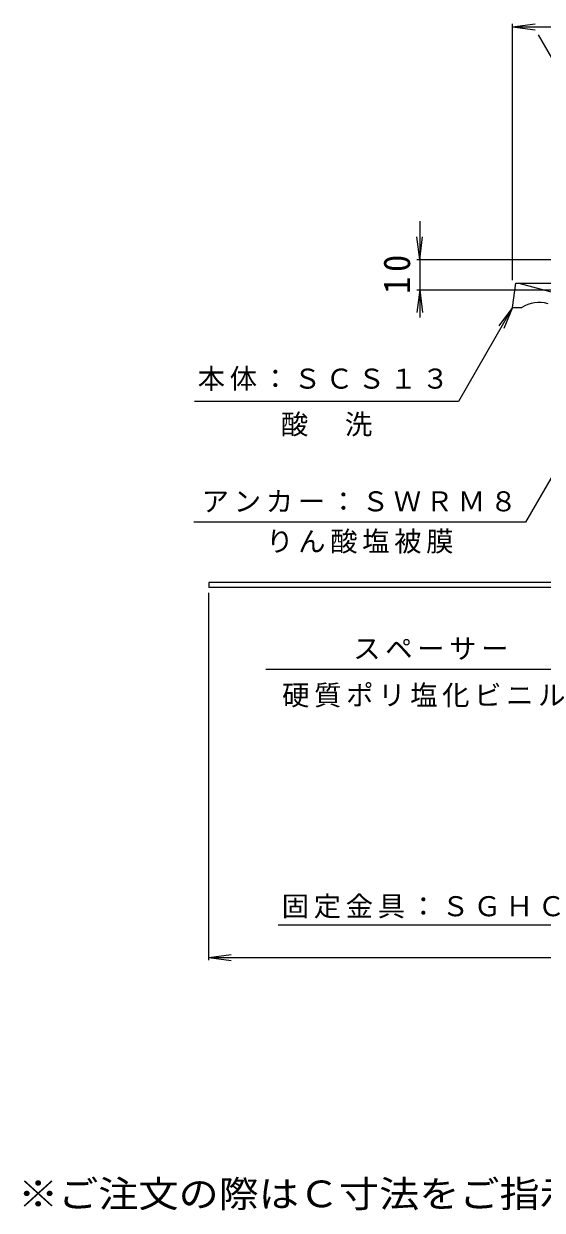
# Model space of a CAD drawing. Units: millimetres, scale not verified. Extents: x -286 to 225, y -347 to 391.
# Drawn here: x -286.2 to -115.6, y -279.6 to 110.5 of the extents above; entities that cross this region are included whole.
import ezdxf
from ezdxf.enums import TextEntityAlignment as Align

# ---------------------------------------------------------------- set-up
doc = ezdxf.new("R2010")
doc.units = ezdxf.units.MM
doc.header["$LTSCALE"] = 3
for name, color, linetype, lineweight in [('0-0_通り芯', 3, 'Continuous', 9), ('0-4_その他', 7, 'Continuous', 9), ('0-5_寸法', 7, 'Continuous', 9), ('0-A', 2, 'Continuous', 9)]:
    doc.layers.add(name, color=color, linetype=linetype, lineweight=lineweight)
doc.layers.add('F-5_F-5ﾚｲﾔ', color=6, linetype='Continuous')
doc.styles.add('ＭＳ ゴシック', font='')
doc.styles.get('ＭＳ ゴシック').set_extended_font_data('MS Gothic')

msp = doc.modelspace()

# ---------------------------------------------------------------- linework, layer by layer
at = {"layer": '0-0_通り芯'}
for p, q in [((-125.376, 17.17), (-124.376, 25.17)), ((-124.376, 25.17), (-99.369, 25.17)), ((-123.376, 25.17), (-111.521, 21.993)), ((-125.376, 17.17), (-122.376, 17.17))]:
    msp.add_line(p, q, dxfattribs=at)
msp.add_arc((-116.581, 7.82), 11, 74.99997, 121.79005, dxfattribs=at)
at = {"layer": '0-4_その他'}
for p, q in [((-125.376, 109.526), (-117.94, 110.505)), ((-125.376, 26.17), (-125.376, 110.426)), ((-125.376, 109.526), (74.624, 109.526)), ((-125.376, 109.526), (-117.94, 108.547)), ((-155.963, 45.551), (-155.963, 13.877)), ((-155.963, 33.026), (-156.942, 40.462)), ((-155.963, 33.026), (-154.984, 40.462)), ((-156.863, 33.026), (-88.351, 33.026)), ((-155.963, 23.026), (-156.942, 15.59)), ((-156.863, 23.026), (-98.029, 23.026)), ((-155.963, 23.026), (-154.984, 15.59)), ((-225.376, -197.417), (-225.376, -76.589)), ((-225.376, -196.517), (-217.94, -195.538)), ((-225.376, -196.517), (174.624, -196.517)), ((-225.376, -196.517), (-217.94, -197.496))]:
    msp.add_line(p, q, dxfattribs=at)
at = {"layer": '0-5_寸法'}
for p, q in [((-92.58, 64.748), (-116.905, 106.88)), ((-125.376, 17.17), (-143.179, -13.666)), ((-125.376, 17.17), (-129.942, 11.22)), ((-125.376, 17.17), (-128.246, 10.241)), ((-143.179, -13.666), (-230.068, -13.666)), ((-106.376, -27.83), (-121.159, -53.435)), ((-121.159, -53.435), (-230.267, -53.435)), ((-103.32, -101.879), (-206.615, -101.879)), ((-107.344, -185.951), (-202.489, -185.951))]:
    msp.add_line(p, q, dxfattribs=at)
at = {"layer": '0-A'}
for p, q in [((-83.535, -73.23), (-225.376, -73.23)), ((-225.376, -73.23), (-225.376, -74.83)), ((-85.135, -74.83), (-225.376, -74.83))]:
    msp.add_line(p, q, dxfattribs=at)

# ---------------------------------------------------------------- texts
at = {"layer": '0-4_その他', "color": 2, "insert": (-158.963, 21.651), "char_height": 8.798, "attachment_point": 7, "rotation": 90, "style": 'ＭＳ ゴシック'}
msp.add_mtext('\\T1.27;\\W0.95;10', dxfattribs=at)
at = {"layer": '0-5_寸法', "char_height": 6.598, "attachment_point": 7, "style": 'ＭＳ ゴシック'}
for s, insert in [('\\T1.17;本体：ＳＣＳ１３', (-228.995, -10.211)), ('\\T1.17;酸\u3000洗', (-201.623, -25.231)), ('\\T1.17;アンカー：ＳＷＲＭ８', (-227.669, -50.174)), ('\\T1.17;りん酸塩被膜', (-206.463, -63.75)), ('\\T1.17;スペーサー', (-177.823, -98.664)), ('\\T1.17;硬質ポリ塩化ビニル', (-201.223, -114.331)), ('\\T1.17;固定金具：ＳＧＨＣ', (-201.362, -183.735))]:
    msp.add_mtext(s, dxfattribs=dict(at, insert=insert))
at = {"layer": 'F-5_F-5ﾚｲﾔ', "color": 2, "style": 'ＭＳ ゴシック', "width": 1.1}
msp.add_text('※ご注文の際はＣ寸法をご指示ください。', height=8.798, dxfattribs=at).set_placement((-288.091, -281.304), align=Align.BOTTOM_LEFT)

doc.saveas('drawing.dxf')
